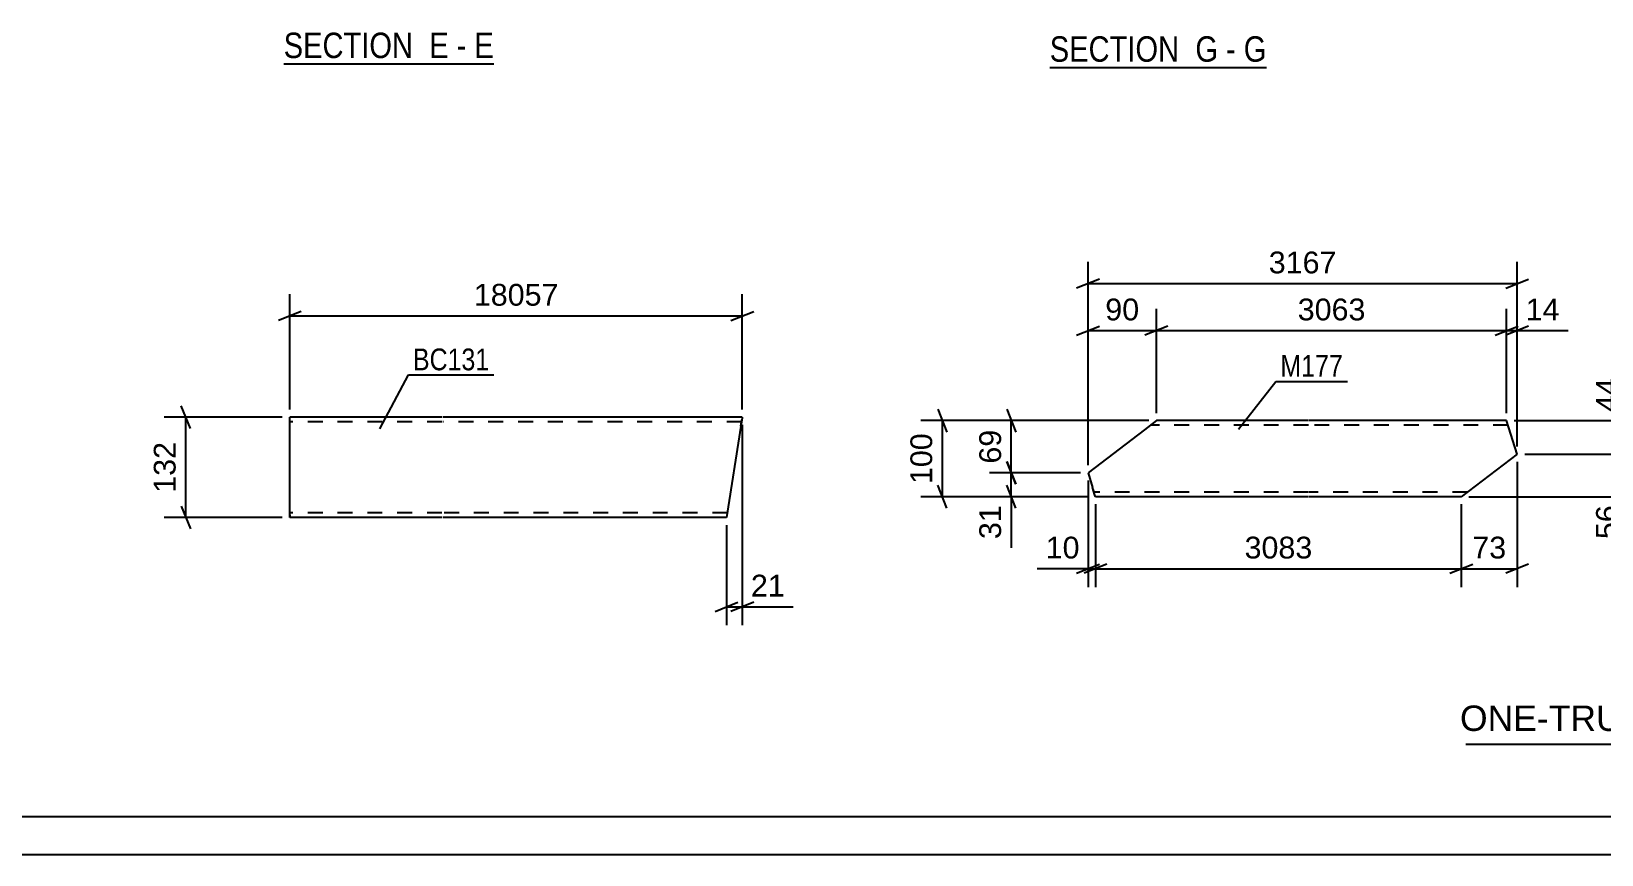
# Model space of a CAD drawing. Header units: millimetres. Extents: x 0 to 841, y 0 to 594.
# Drawn here: x 214.3 to 420.9, y 0 to 108.2 of the extents above; entities that cross this region are included whole.
import ezdxf

# ---------------------------------------------------------------- set-up
doc = ezdxf.new("R2010")
doc.units = ezdxf.units.MM
doc.linetypes.add('DXK_LINE_DOT2', pattern=[3.9198, 1.9599, -1.9599])
doc.styles.add('Arial', font='ARIAL.TTF', dxfattribs={"height": 0.2})
doc.styles.add('Arial Narrow', font='ARIALN.TTF', dxfattribs={"height": 0.2})

# ---------------------------------------------------------------- blocks, each defined once
blk = doc.blocks.new('Unknown-717033707-1135')
at = {"color": 5, "linetype": 'Continuous'}
for p, q in [((5, 5), (836, 5)), ((0, 0), (841, 0))]:
    blk.add_line(p, q, dxfattribs=at)
blk = doc.blocks.new('Unknown-717033707-57486')
at = {"color": 7, "linetype": 'Continuous'}
blk.add_line((403, 14.5), (473, 14.5), dxfattribs=at)
at = {"color": 7, "style": 'Arial'}
blk.add_text('ONE-TRUSS MARKED AS TR880', height=3.3428, dxfattribs=at).set_placement((402.24, 16.25))
blk = doc.blocks.new('Unknown-717033707-15 - 4492')
at = {"color": 6, "linetype": 'Continuous'}
blk.add_line((247.53, 103.95), (275.17, 103.95), dxfattribs=at)
at = {"color": 0, "linetype": 'Continuous'}
for points in [[(265.63, 104.7), (265.63, 108.2), (247.53, 108.2), (247.53, 104.7)], [(269.24, 104.7), (269.24, 108.2), (266.68, 108.2), (266.68, 104.7)], [(271.56, 104.7), (271.56, 108.2), (270.29, 108.2), (270.29, 104.7)], [(275.17, 104.7), (275.17, 108.2), (272.61, 108.2), (272.61, 104.7)]]:
    blk.add_wipeout(points, dxfattribs=at)
at = {"color": 7, "linetype": 'Continuous', "style": 'Arial Narrow'}
for s, p in [('SECTION ', (247.53, 104.7)), ('E', (266.68, 104.7)), ('E', (272.61, 104.7)), ('-', (270.29, 104.7))]:
    blk.add_text(s, height=3.34, dxfattribs=at).set_placement(p)
blk = doc.blocks.new('Unknown-717033707-17 - 3720')
at = {"color": 6, "linetype": 'Continuous'}
blk.add_line((348.29, 103.47), (376.79, 103.47), dxfattribs=at)
at = {"color": 0, "linetype": 'Continuous'}
for points in [[(366.39, 104.22), (366.39, 107.72), (348.29, 107.72), (348.29, 104.22)], [(370.43, 104.22), (370.43, 107.72), (367.44, 107.72), (367.44, 104.22)], [(372.75, 104.22), (372.75, 107.72), (371.48, 107.72), (371.48, 104.22)], [(376.79, 104.22), (376.79, 107.72), (373.8, 107.72), (373.8, 104.22)]]:
    blk.add_wipeout(points, dxfattribs=at)
at = {"color": 7, "linetype": 'Continuous', "style": 'Arial Narrow'}
for s, p in [('SECTION ', (348.29, 104.22)), ('G', (367.44, 104.22)), ('G', (373.8, 104.22)), ('-', (371.48, 104.22))]:
    blk.add_text(s, height=3.34, dxfattribs=at).set_placement(p)
blk = doc.blocks.new('Part-717033707-55474 - 55473')
at = {"color": 2, "linetype": 'Continuous'}
for p, q in [((268.34, 57.5), (248.34, 57.5)), ((248.34, 44.39), (248.34, 57.5)), ((307.85, 57.5), (268.44, 57.5)), ((307.66, 56.3), (305.78, 44.3)), ((307.84, 57.41), (307.66, 56.3)), ((307.85, 57.5), (307.84, 57.41)), ((248.34, 44.3), (248.34, 44.39)), ((268.34, 44.3), (248.34, 44.3)), ((305.78, 44.3), (268.44, 44.3))]:
    blk.add_line(p, q, dxfattribs=at)
at = {"color": 7, "linetype": 'DXK_LINE_DOT2'}
for p, q in [((268.34, 56.9), (248.34, 56.9)), ((307.76, 56.9), (268.44, 56.9)), ((307.66, 56.3), (307.8, 57.14)), ((268.34, 44.9), (248.34, 44.9)), ((248.34, 44.65), (248.34, 44.3)), ((305.87, 44.9), (268.44, 44.9))]:
    blk.add_line(p, q, dxfattribs=at)
blk = doc.blocks.new('Part-717033707-55483 - 55482')
at = {"color": 2, "linetype": 'Continuous'}
for p, q in [((360.74, 55.84), (353.32, 50.18)), ((362.31, 57.04), (360.74, 55.84)), ((382.31, 57.04), (362.31, 57.04)), ((408.38, 57.04), (382.41, 57.04)), ((409.75, 52.64), (408.38, 57.04)), ((409.75, 52.64), (402.41, 47.04)), ((353.32, 50.18), (353.92, 48.24)), ((354.19, 47.39), (353.92, 48.24)), ((354.27, 47.13), (354.19, 47.39)), ((354.3, 47.04), (354.27, 47.13)), ((382.31, 47.04), (354.3, 47.04)), ((402.41, 47.04), (382.41, 47.04))]:
    blk.add_line(p, q, dxfattribs=at)
at = {"color": 7, "linetype": 'DXK_LINE_DOT2'}
for p, q in [((362.31, 57.04), (361.34, 56.3)), ((382.31, 56.44), (361.52, 56.44)), ((408.57, 56.44), (382.41, 56.44)), ((354.07, 47.78), (353.92, 48.24)), ((354.19, 47.39), (354.1, 47.68)), ((382.31, 47.64), (354.11, 47.64)), ((403.2, 47.64), (382.41, 47.64))]:
    blk.add_line(p, q, dxfattribs=at)
blk = doc.blocks.new('StraightDimension-717033707-55497 - 55473')
at = {"color": 7, "linetype": 'Continuous'}
for p, q in [((248.34, 58.5), (248.34, 73.65)), ((307.85, 58.5), (307.85, 73.65)), ((249.84, 71.4), (246.84, 70.2)), ((248.34, 70.8), (307.85, 70.8)), ((306.35, 70.2), (309.35, 71.4))]:
    blk.add_line(p, q, dxfattribs=at)
at = {"color": 0}
blk.add_wipeout([(284.25, 71.55), (284.25, 75.75), (271.94, 75.75), (271.94, 71.55)], dxfattribs=at)
at = {"color": 3, "style": 'Arial'}
blk.add_text('18057', height=2.865, dxfattribs=at).set_placement((272.54, 72.15))
blk = doc.blocks.new('StraightDimension-717033707-55508 - 55473')
at = {"color": 7, "linetype": 'Continuous'}
for p, q in [((235.26, 56), (234.06, 59)), ((247.34, 57.5), (231.81, 57.5)), ((234.66, 44.3), (234.66, 57.5)), ((234.06, 45.8), (235.26, 42.8)), ((247.34, 44.3), (231.81, 44.3))]:
    blk.add_line(p, q, dxfattribs=at)
at = {"color": 0}
blk.add_wipeout([(233.91, 54.83), (229.71, 54.83), (229.71, 46.96), (233.91, 46.96)], dxfattribs=at)
at = {"color": 3, "style": 'Arial'}
blk.add_text('132', height=2.865, rotation=90.0002, dxfattribs=at).set_placement((233.31, 47.56))
blk = doc.blocks.new('StraightDimension-717033707-55519 - 55473')
at = {"color": 7, "linetype": 'Continuous'}
for p, q in [((307.85, 56.5), (307.85, 30.17)), ((305.78, 43.3), (305.78, 30.17)), ((304.28, 31.97), (307.28, 33.17)), ((309.35, 33.17), (306.35, 31.97)), ((305.78, 32.57), (307.85, 32.57))]:
    blk.add_line(p, q, dxfattribs=at)
at = {"color": 0}
blk.add_wipeout([(314.03, 33.32), (314.03, 37.52), (308.38, 37.52), (308.38, 33.32)], dxfattribs=at)
at = {"color": 7, "linetype": 'Continuous'}
blk.add_line((307.85, 32.57), (314.55, 32.57), dxfattribs=at)
blk.add_line((307.85, 32.57), (314.55, 32.57), dxfattribs=at)
at = {"color": 3, "style": 'Arial'}
blk.add_text('21', height=2.865, dxfattribs=at).set_placement((308.98, 33.92))
blk = doc.blocks.new('StraightDimension-717033707-55612 - 55482')
at = {"color": 7, "linetype": 'Continuous'}
for p, q in [((353.32, 49.18), (353.32, 35.17)), ((354.3, 46.04), (354.3, 35.17)), ((351.82, 36.97), (354.82, 38.17)), ((355.8, 38.17), (352.8, 36.97)), ((353.32, 37.57), (354.3, 37.57))]:
    blk.add_line(p, q, dxfattribs=at)
at = {"color": 0}
blk.add_wipeout([(352.79, 38.32), (352.79, 42.52), (347.15, 42.52), (347.15, 38.32)], dxfattribs=at)
at = {"color": 7, "linetype": 'Continuous'}
blk.add_line((353.32, 37.57), (346.62, 37.57), dxfattribs=at)
blk.add_line((353.32, 37.57), (346.62, 37.57), dxfattribs=at)
at = {"color": 3, "style": 'Arial'}
blk.add_text('10', height=2.865, dxfattribs=at).set_placement((347.75, 38.92))
blk = doc.blocks.new('StraightDimension-717033707-55670 - 55482')
at = {"color": 7, "linetype": 'Continuous'}
for p, q in [((342.63, 51.68), (343.83, 48.68)), ((352.32, 50.18), (340.38, 50.18)), ((343.23, 47.04), (343.23, 50.18)), ((343.83, 45.54), (342.63, 48.54)), ((353.3, 47.04), (340.38, 47.04))]:
    blk.add_line(p, q, dxfattribs=at)
at = {"color": 0}
blk.add_wipeout([(342.48, 46.51), (338.28, 46.51), (338.28, 40.87), (342.48, 40.87)], dxfattribs=at)
at = {"color": 7, "linetype": 'Continuous'}
blk.add_line((343.23, 47.04), (343.23, 40.34), dxfattribs=at)
blk.add_line((343.23, 47.04), (343.23, 40.34), dxfattribs=at)
at = {"color": 3, "style": 'Arial'}
blk.add_text('31', height=2.865, rotation=90.0002, dxfattribs=at).set_placement((341.88, 41.47))
blk = doc.blocks.new('StraightDimension-717033707-55611 - 55482')
at = {"color": 7, "linetype": 'Continuous'}
for p, q in [((354.3, 46.04), (354.3, 35.17)), ((402.41, 46.04), (402.41, 35.17)), ((355.8, 38.17), (352.8, 36.97)), ((354.3, 37.57), (402.41, 37.57)), ((400.91, 36.97), (403.91, 38.17))]:
    blk.add_line(p, q, dxfattribs=at)
at = {"color": 0}
blk.add_wipeout([(383.4, 38.32), (383.4, 42.52), (373.31, 42.52), (373.31, 38.32)], dxfattribs=at)
at = {"color": 3, "style": 'Arial'}
blk.add_text('3083', height=2.865, dxfattribs=at).set_placement((373.91, 38.92))
blk = doc.blocks.new('StraightDimension-717033707-55540 - 55482')
at = {"color": 7, "linetype": 'Continuous'}
for p, q in [((353.32, 51.18), (353.32, 77.9)), ((409.75, 53.64), (409.75, 77.9)), ((354.82, 75.65), (351.82, 74.45)), ((353.32, 75.05), (409.75, 75.05)), ((408.25, 74.45), (411.25, 75.65))]:
    blk.add_line(p, q, dxfattribs=at)
at = {"color": 0}
blk.add_wipeout([(386.58, 75.8), (386.58, 80), (376.49, 80), (376.49, 75.8)], dxfattribs=at)
at = {"color": 3, "style": 'Arial'}
blk.add_text('3167', height=2.865, dxfattribs=at).set_placement((377.09, 76.4))
blk = doc.blocks.new('StraightDimension-717033707-55552 - 55482')
at = {"color": 7, "linetype": 'Continuous'}
for p, q in [((362.31, 58.04), (362.31, 71.72)), ((408.38, 58.04), (408.38, 71.72)), ((363.81, 69.47), (360.81, 68.27)), ((362.31, 68.87), (408.38, 68.87)), ((406.88, 68.27), (409.88, 69.47))]:
    blk.add_line(p, q, dxfattribs=at)
at = {"color": 0}
blk.add_wipeout([(390.39, 69.62), (390.39, 73.82), (380.3, 73.82), (380.3, 69.62)], dxfattribs=at)
at = {"color": 3, "style": 'Arial'}
blk.add_text('3063', height=2.865, dxfattribs=at).set_placement((380.9, 70.22))
blk = doc.blocks.new('StraightDimension-717033707-55551 - 55482')
at = {"color": 7, "linetype": 'Continuous'}
for p, q in [((408.38, 58.04), (408.38, 71.72)), ((409.75, 53.64), (409.75, 71.72)), ((406.88, 68.27), (409.88, 69.47)), ((411.25, 69.47), (408.25, 68.27)), ((408.38, 68.87), (409.75, 68.87))]:
    blk.add_line(p, q, dxfattribs=at)
at = {"color": 0}
blk.add_wipeout([(415.93, 69.62), (415.93, 73.82), (410.28, 73.82), (410.28, 69.62)], dxfattribs=at)
at = {"color": 7, "linetype": 'Continuous'}
blk.add_line((409.75, 68.87), (416.45, 68.87), dxfattribs=at)
blk.add_line((409.75, 68.87), (416.45, 68.87), dxfattribs=at)
at = {"color": 3, "style": 'Arial'}
blk.add_text('14', height=2.865, dxfattribs=at).set_placement((410.88, 70.22))
blk = doc.blocks.new('StraightDimension-717033707-55553 - 55482')
at = {"color": 7, "linetype": 'Continuous'}
for p, q in [((353.32, 51.18), (353.32, 71.72)), ((362.31, 58.04), (362.31, 71.72)), ((351.82, 68.27), (354.82, 69.47)), ((353.32, 68.87), (362.31, 68.87)), ((363.81, 69.47), (360.81, 68.27))]:
    blk.add_line(p, q, dxfattribs=at)
at = {"color": 0}
blk.add_wipeout([(360.64, 69.62), (360.64, 73.82), (354.99, 73.82), (354.99, 69.62)], dxfattribs=at)
at = {"color": 3, "style": 'Arial'}
blk.add_text('90', height=2.865, dxfattribs=at).set_placement((355.59, 70.22))
blk = doc.blocks.new('StraightDimension-717033707-55610 - 55482')
at = {"color": 7, "linetype": 'Continuous'}
for p, q in [((409.75, 51.64), (409.75, 35.17)), ((402.41, 46.04), (402.41, 35.17)), ((400.91, 36.97), (403.91, 38.17)), ((402.41, 37.57), (409.75, 37.57)), ((411.25, 38.17), (408.25, 36.97))]:
    blk.add_line(p, q, dxfattribs=at)
at = {"color": 0}
blk.add_wipeout([(408.91, 38.32), (408.91, 42.52), (403.26, 42.52), (403.26, 38.32)], dxfattribs=at)
at = {"color": 3, "style": 'Arial'}
blk.add_text('73', height=2.865, dxfattribs=at).set_placement((403.86, 38.92))
blk = doc.blocks.new('StraightDimension-717033707-55669 - 55482')
at = {"color": 7, "linetype": 'Continuous'}
for p, q in [((342.63, 58.54), (343.83, 55.54)), ((361.31, 57.04), (340.38, 57.04)), ((343.23, 50.18), (343.23, 57.04)), ((343.83, 48.68), (342.63, 51.68)), ((352.32, 50.18), (340.38, 50.18))]:
    blk.add_line(p, q, dxfattribs=at)
at = {"color": 0}
blk.add_wipeout([(342.48, 56.44), (338.28, 56.44), (338.28, 50.79), (342.48, 50.79)], dxfattribs=at)
at = {"color": 3, "style": 'Arial'}
blk.add_text('69', height=2.865, rotation=90.0002, dxfattribs=at).set_placement((341.88, 51.39))
blk = doc.blocks.new('StraightDimension-717033707-55718 - 55482')
at = {"color": 7, "linetype": 'Continuous'}
for p, q in [((333.57, 58.54), (334.77, 55.54)), ((361.31, 57.04), (331.32, 57.04)), ((334.17, 47.04), (334.17, 57.04)), ((334.77, 45.54), (333.57, 48.54)), ((353.3, 47.04), (331.32, 47.04))]:
    blk.add_line(p, q, dxfattribs=at)
at = {"color": 0}
blk.add_wipeout([(333.42, 55.97), (329.22, 55.97), (329.22, 48.1), (333.42, 48.1)], dxfattribs=at)
at = {"color": 3, "style": 'Arial'}
blk.add_text('100', height=2.865, rotation=90.0002, dxfattribs=at).set_placement((332.82, 48.7))
blk = doc.blocks.new('StraightDimension-717033707-55750 - 55482')
at = {"color": 7, "linetype": 'Continuous'}
for p, q in [((423.75, 58.54), (424.95, 55.54)), ((409.38, 57.04), (426.75, 57.04)), ((424.35, 52.64), (424.35, 57.04)), ((424.95, 51.14), (423.75, 54.14)), ((410.75, 52.64), (426.75, 52.64))]:
    blk.add_line(p, q, dxfattribs=at)
at = {"color": 0}
blk.add_wipeout([(423.6, 63.21), (419.4, 63.21), (419.4, 57.56), (423.6, 57.56)], dxfattribs=at)
at = {"color": 7, "linetype": 'Continuous'}
blk.add_line((424.35, 57.04), (424.35, 63.74), dxfattribs=at)
blk.add_line((424.35, 57.04), (424.35, 63.74), dxfattribs=at)
at = {"color": 3, "style": 'Arial'}
blk.add_text('44', height=2.865, rotation=90.0002, dxfattribs=at).set_placement((423, 58.16))
blk = doc.blocks.new('StraightDimension-717033707-55751 - 55482')
at = {"color": 7, "linetype": 'Continuous'}
for p, q in [((423.75, 54.14), (424.95, 51.14)), ((410.75, 52.64), (426.75, 52.64)), ((424.35, 47.04), (424.35, 52.64)), ((424.95, 45.54), (423.75, 48.54)), ((403.41, 47.04), (426.75, 47.04))]:
    blk.add_line(p, q, dxfattribs=at)
at = {"color": 0}
blk.add_wipeout([(423.6, 46.51), (419.4, 46.51), (419.4, 40.87), (423.6, 40.87)], dxfattribs=at)
at = {"color": 7, "linetype": 'Continuous'}
blk.add_line((424.35, 47.04), (424.35, 40.34), dxfattribs=at)
blk.add_line((424.35, 47.04), (424.35, 40.34), dxfattribs=at)
at = {"color": 3, "style": 'Arial'}
blk.add_text('56', height=2.865, rotation=90.0002, dxfattribs=at).set_placement((423, 41.47))
blk = doc.blocks.new('Mark-717033707-55533 - 55473')
at = {"color": 0}
blk.add_wipeout([(274.58, 63.66), (274.58, 66.66), (264.53, 66.66), (264.53, 63.66)], dxfattribs=at)
blk.add_wipeout([(274.58, 63.66), (274.58, 66.66), (264.53, 66.66), (264.53, 63.66)], dxfattribs=at)
at = {"color": 30, "linetype": 'Continuous'}
for p, q in [((260.16, 55.98), (263.93, 63.06)), ((263.93, 63.06), (275.18, 63.06))]:
    blk.add_line(p, q, dxfattribs=at)
at = {"color": 3, "style": 'Arial Narrow'}
blk.add_text('BC131', height=2.863, dxfattribs=at).set_placement((264.53, 63.66))
blk = doc.blocks.new('Mark-717033707-55798 - 55482')
at = {"color": 0}
blk.add_wipeout([(386.84, 62.8), (386.84, 65.8), (378.62, 65.8), (378.62, 62.8)], dxfattribs=at)
blk.add_wipeout([(386.84, 62.8), (386.84, 65.8), (378.62, 65.8), (378.62, 62.8)], dxfattribs=at)
at = {"color": 30, "linetype": 'Continuous'}
for p, q in [((373.09, 55.91), (378.02, 62.2)), ((378.02, 62.2), (387.44, 62.2))]:
    blk.add_line(p, q, dxfattribs=at)
at = {"color": 3, "style": 'Arial Narrow'}
blk.add_text('M177', height=2.863, dxfattribs=at).set_placement((378.62, 62.8))

msp = doc.modelspace()

# ---------------------------------------------------------------- block references
for name in ['Unknown-717033707-1135', 'Part-717033707-55474 - 55473', 'Part-717033707-55483 - 55482', 'Unknown-717033707-57486']:
    msp.add_blockref(name, (0, 0))

# ---------------------------------------------------------------- next in the draw order: block references
for name in ['Unknown-717033707-15 - 4492', 'Unknown-717033707-17 - 3720', 'StraightDimension-717033707-55497 - 55473', 'StraightDimension-717033707-55519 - 55473', 'StraightDimension-717033707-55612 - 55482']:
    msp.add_blockref(name, (0, 0))

# ---------------------------------------------------------------- next in the draw order: block references
for name in ['Mark-717033707-55533 - 55473', 'StraightDimension-717033707-55508 - 55473', 'StraightDimension-717033707-55670 - 55482']:
    msp.add_blockref(name, (0, 0))

# ---------------------------------------------------------------- next in the draw order: block references
for name in ['StraightDimension-717033707-55540 - 55482', 'StraightDimension-717033707-55611 - 55482']:
    msp.add_blockref(name, (0, 0))

# ---------------------------------------------------------------- next in the draw order: block references
for name in ['StraightDimension-717033707-55552 - 55482', 'StraightDimension-717033707-55610 - 55482']:
    msp.add_blockref(name, (0, 0))

# ---------------------------------------------------------------- next in the draw order: block references
for name in ['StraightDimension-717033707-55553 - 55482', 'StraightDimension-717033707-55551 - 55482', 'Mark-717033707-55798 - 55482']:
    msp.add_blockref(name, (0, 0))

# ---------------------------------------------------------------- next in the draw order: block references
for name in ['StraightDimension-717033707-55750 - 55482', 'StraightDimension-717033707-55669 - 55482']:
    msp.add_blockref(name, (0, 0))

# ---------------------------------------------------------------- next in the draw order: block references
for name in ['StraightDimension-717033707-55718 - 55482', 'StraightDimension-717033707-55751 - 55482']:
    msp.add_blockref(name, (0, 0))

doc.saveas('drawing.dxf')
